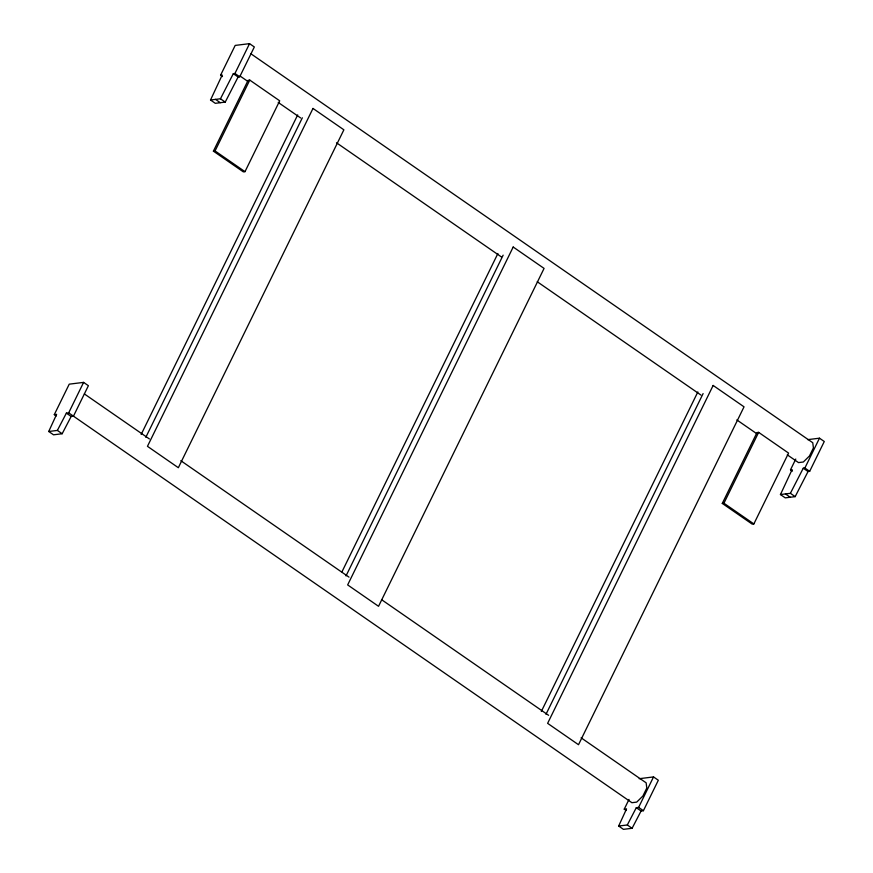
<?xml version="1.0" encoding="UTF-8"?>
<svg xmlns="http://www.w3.org/2000/svg" width="873" height="873" viewBox="0 0 873 873"><rect width="100%" height="100%" fill="white"/><g stroke="black" fill="none" stroke-linecap="round" stroke-linejoin="round"><path stroke-width="1.31" d="M48.724 431.491L56.614 414.337L54.301 414.62L69.229 384.164L83.601 382.385L88.391 385.702L73.463 416.17L71.16 416.454L66.37 413.136L57.378 430.422L48.724 431.491L53.515 434.809L62.169 433.739L71.16 416.454M639.167 778.705L653.539 776.926L658.329 780.244L643.401 810.711L641.088 810.995L632.096 828.281L623.453 829.35L618.662 826.033L626.552 808.878L624.239 809.162L629.018 799.417M210.524 100.002L222.179 75.045L220.574 75.242L235.186 45.418L249.547 43.65L254.338 46.967L239.726 76.791L238.111 76.988L233.32 73.67L220.454 98.78L210.524 100.002L215.304 103.32L225.234 102.097L238.111 76.988M807.732 439.643L819.485 438.191L824.276 441.509L809.664 471.333L808.049 471.529L795.172 496.639L785.242 497.861L780.451 494.544L792.117 469.587L790.512 469.783L795.772 459.045M66.37 413.136L68.672 412.853L83.601 382.385M233.32 73.67L234.935 73.474L249.547 43.65M213.405 151.149L248.118 80.294L249.765 80.098L279.698 100.821L244.986 171.665L243.349 171.872L213.405 151.149L215.053 150.942L244.986 171.665M215.053 150.942L249.765 80.098M141.164 434.448L297.693 114.92M145.813 437.318L302.342 117.8M341.965 571.815L497.894 253.508M346.014 575.918L503.143 255.167M541.325 711.462L697.854 391.933M545.974 714.332L703.103 393.592M722.287 503.415L756.989 432.572L758.637 432.364L788.57 453.087L753.857 523.931L752.22 524.138L722.287 503.415L723.924 503.219L753.857 523.931M723.924 503.219L758.637 432.364M618.662 826.033L627.316 824.974L636.308 807.678L638.61 807.394L653.539 776.926M780.451 494.544L790.381 493.321L803.258 468.212L804.873 468.015L819.485 438.191M250.988 53.831L812.763 442.731L813.407 447.958L809.489 455.946L803.324 462.013L798.511 462.603L787.293 454.844M240.086 76.038L247.943 81.473M278.214 102.425L300.639 117.953M336.52 142.79L501.353 256.902M537.244 281.739L700.954 395.065M736.834 419.913L757.022 433.881M234.935 73.474L239.726 76.791M804.873 468.015L809.664 471.333M803.258 468.212L808.049 471.529M220.574 75.242L222.484 76.573M790.512 469.783L792.422 471.114M220.454 98.78L225.234 102.097M790.381 493.321L795.172 496.639M215.489 99.369L220.28 102.687M785.427 493.922L790.218 497.228M84.365 393.93L149.403 438.955M180.798 460.693L349.004 577.129M381.523 599.642L548.593 715.303M581.112 737.816L646.151 782.83L646.795 788.057L642.877 796.045L636.712 802.112L631.899 802.702L68.672 412.853M638.61 807.394L643.401 810.711M636.308 807.678L641.088 810.995M54.301 414.62L56.221 415.952M624.239 809.162L626.159 810.493M57.378 430.422L62.169 433.739M627.316 824.974L632.096 828.281M312.992 108.438L147.461 446.321L178.343 467.71L343.875 129.815L312.992 108.438M513.193 247.026L347.661 584.91L378.544 606.299L544.075 268.404L513.193 247.026M713.143 385.451L547.622 723.335L578.504 744.713L744.036 406.829L713.143 385.451"/></g></svg>
